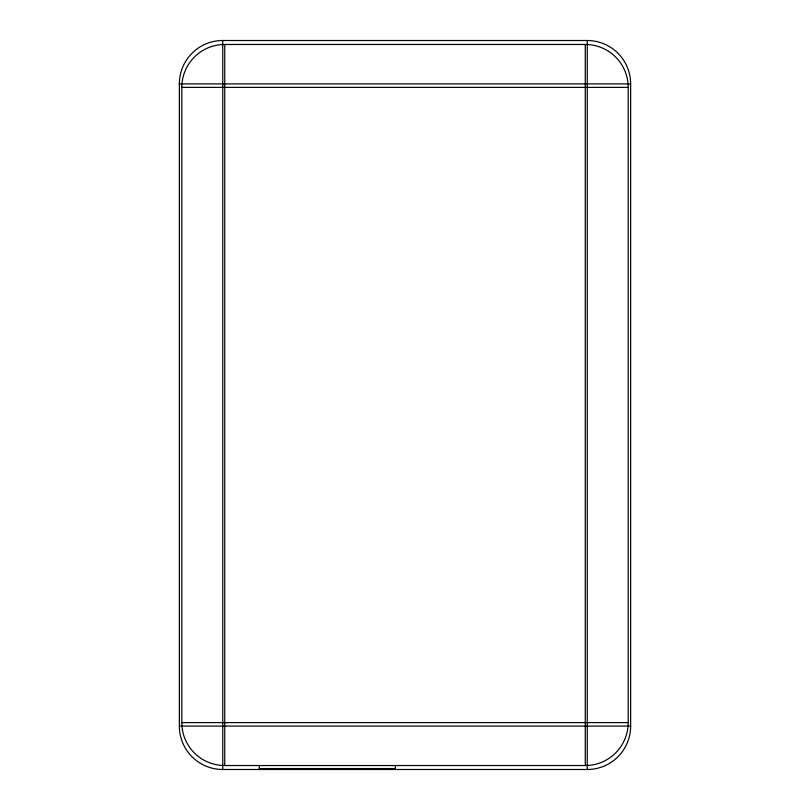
<?xml version="1.0" encoding="UTF-8"?>
<svg xmlns="http://www.w3.org/2000/svg" width="810" height="810" viewBox="0 0 810 810"><rect width="100%" height="100%" fill="white"/><g stroke="black" fill="none" stroke-linecap="round" stroke-linejoin="round"><path stroke-width="1.21" d="M222.75 40.5L587.25 40.5A43.396 43.396 0 0 1 630.646 83.896L630.646 726.104A43.396 43.396 0 0 1 587.25 769.5L222.75 769.5A43.396 43.396 0 0 1 179.354 726.104L179.354 83.896A43.396 43.396 0 0 1 222.75 40.5L222.75 769.5M224.734 44.469L585.265 44.469A42.92 42.92 0 0 1 628.185 87.389L628.185 722.611A42.92 42.92 0 0 1 585.265 765.531L224.734 765.531A42.92 42.92 0 0 1 181.815 722.611L181.815 87.389A42.92 42.92 0 0 1 224.734 44.469L224.734 765.531M179.354 83.896L630.646 83.896M181.815 87.389L628.185 87.389M181.815 722.611L628.185 722.611M179.354 726.104L630.646 726.104M259.301 768.558L395.391 768.558M587.25 40.5L587.25 769.5M585.265 44.469L585.265 765.531M395.391 765.379L395.391 769.5M259.301 765.379L259.301 769.5"/></g></svg>
